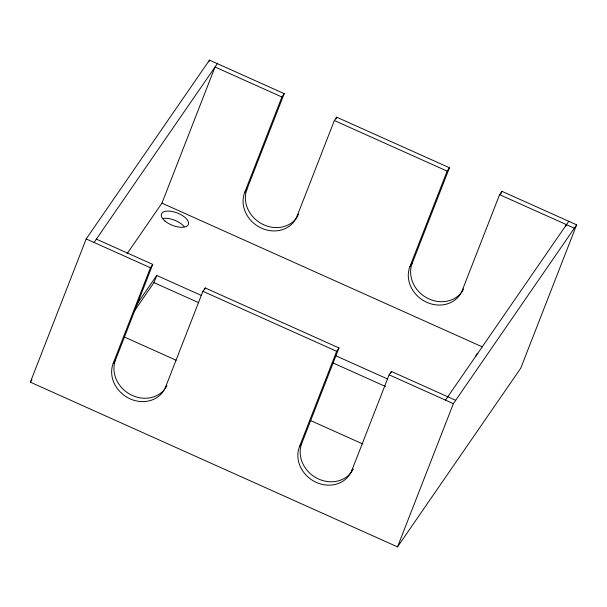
<?xml version="1.0" encoding="UTF-8"?>
<svg xmlns="http://www.w3.org/2000/svg" width="607" height="607" viewBox="0 0 607 607"><rect width="100%" height="100%" fill="white"/><g stroke="black" fill="none" stroke-linecap="round" stroke-linejoin="round"><path stroke-width="0.91" d="M297.111 216.077L334.366 120.527L336.673 117.174L449.453 167.767L447.139 171.121L409.884 266.67A28.878 25.486 34.6 0 0 426.797 302.324A28.878 25.486 34.6 0 0 462.337 290.199L499.591 194.657L501.906 191.304L576.65 224.833L520.768 368.161L397.524 546.892L30.35 382.167L86.194 238.938L209.476 60.108L284.22 93.645L246.966 189.194L244.659 192.548A28.878 25.486 34.6 0 0 261.571 228.202A28.878 25.486 34.6 0 0 297.111 216.077L298.5 214.066M208.785 61.868L209.476 60.108M127.06 253.749L161.948 203.148L215.03 66.99L281.906 96.999L284.22 93.645M166.614 385.407L165.688 386.75A28.878 25.486 34.6 0 1 130.148 398.875A28.878 25.486 34.6 0 1 113.236 363.221L150.445 267.763L152.759 264.409L96.369 239.112M113.236 363.221L115.542 359.868L152.759 264.409M133.646 312.059L153.95 282.612L156.743 275.449L201.539 295.541M165.688 386.75L202.905 291.292L205.212 287.946L338.972 347.948L301.755 443.406L299.441 446.76A28.878 25.486 34.6 0 0 316.353 482.413A28.878 25.486 34.6 0 0 351.893 470.288L352.819 468.945M204.529 289.691L205.212 287.946M244.659 192.548L281.906 96.999M335.99 118.926L336.673 117.174M299.441 446.76L336.657 351.301L338.972 347.948M409.884 266.67L412.199 263.317L449.453 167.767M351.893 470.288L389.11 374.83L391.424 371.476L455.682 400.309M390.741 373.229L391.424 371.476M500.881 193.929L501.906 191.304M397.524 546.892L453.368 403.663L576.65 224.833M565.785 226.411L566.468 224.658M94.062 242.466L217.344 63.644M30.35 382.167L31.966 379.823M136.977 304.115L156.743 275.449M462.337 290.199L463.262 288.864M445.5 400.127L568.782 221.305M334.366 120.527L447.139 171.121M499.591 194.657L574.336 228.186M161.948 203.148L482.299 346.87M86.194 238.938L150.445 267.763M202.905 291.292L336.657 351.301M389.11 374.83L453.368 403.663M335.754 355.755L387.448 378.943M153.95 282.612L198.747 302.711M332.962 362.925L385.513 386.5M124.435 337.044L176.121 360.232M310.336 420.446L362.887 444.021M162.691 218.482A14.439 6.639 21.3 0 1 184.118 226.578M164.171 389.823A28.878 25.486 34.6 0 1 128.714 393.533A28.878 25.486 34.6 0 1 115.542 359.868M166.963 385.68A28.878 25.486 34.6 0 1 165.195 388.518M353.168 469.219A28.878 25.486 34.6 0 1 317.393 478.453A28.878 25.486 34.6 0 1 301.755 443.406M475.964 356.18A14.439 6.639 21.3 0 1 477.959 353.289M297.984 215.743A28.878 25.486 34.6 0 1 262.186 224.029A28.878 25.486 34.6 0 1 246.966 189.194M460.819 293.272A28.878 25.486 34.6 0 1 425.363 296.99A28.878 25.486 34.6 0 1 412.199 263.317M463.209 289.865A28.878 25.486 34.6 0 1 461.343 292.635M165.028 221.085A14.439 6.639 21.3 0 0 188.033 225.076A14.439 6.639 21.3 0 0 171.698 211.411A14.439 6.639 21.3 0 0 165.028 221.085"/></g></svg>
